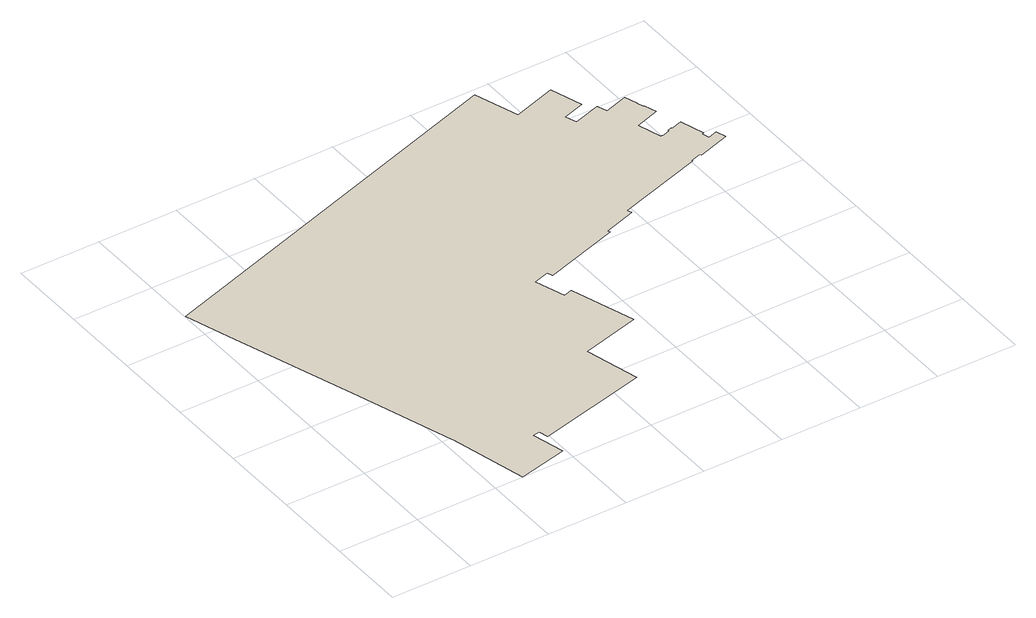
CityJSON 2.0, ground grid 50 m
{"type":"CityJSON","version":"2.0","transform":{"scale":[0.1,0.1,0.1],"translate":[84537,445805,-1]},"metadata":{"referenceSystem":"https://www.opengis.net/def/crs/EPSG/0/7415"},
"CityObjects":{
"building1":{"type":"Building","attributes":{"b3_dak_type":"slanted","b3_h_dak_50p":11.34,"b3_h_dak_70p":12.92,"b3_h_dak_max":18.7,"b3_h_dak_min":-0.24,"b3_h_maaiveld":-0.41,"b3_kas_warenhuis":false,"b3_mutatie_ahn3_ahn4":false,"b3_reconstructie_onvolledig":false,"b3_rmse_lod12":3.03,"b3_rmse_lod13":1.33,"b3_rmse_lod22":0.263,"b3_val3dity_lod12":"[]","b3_val3dity_lod13":"[]","b3_val3dity_lod22":"[303]","b3_volume_lod12":618493.69,"b3_volume_lod13":592709.06,"b3_volume_lod22":563886.31,"geconstateerd":false,"oorspronkelijkbouwjaar":1914,"status":"Pand in gebruik"},"geometry":[{"type":"MultiSurface","lod":"0","boundaries":[[[0,1,2,3,4,5,6,7,8,9,10,11,12,13,14,15,16,17,18,19,20,21,22,23,24,25,26,27,28,29,30,31,32,33,34,35,36,37,38,39,40,41,42,43,44,45,46,47,48,49,50,51,52,53,54,55,56,57,58]]]}]}
},
"vertices":[
[3059,2112,6],[3006,2095,6],[3005,2098,6],[2998,2096,6],[2951,2247,6],[3098,2294,6],[3073,2370,6],[3070,2369,6],[3055,2416,6],[3058,2417,6],[3034,2493,6],[2888,2446,6],[2888,2445,6],[2886,2444,6],[2866,2508,6],[2732,2465,6],[2732,2466,6],[2697,2455,6],[2674,2526,6],[2809,2569,6],[2745,2767,6],[2477,2681,6],[2387,2958,6],[8,2191,6],[97,1914,6],[95,1913,6],[366,1086,6],[558,486,6],[560,487,6],[678,0,6],[984,73,6],[932,273,6],[978,283,6],[993,224,6],[1676,391,6],[1591,732,6],[1956,828,6],[1827,1229,6],[1772,1211,6],[1711,1398,6],[1811,1431,6],[1822,1396,6],[2293,1544,6],[2288,1560,6],[2485,1622,6],[2475,1650,6],[3012,1820,6],[3009,1828,6],[3075,1850,6],[3080,1836,6],[3278,1902,6],[3258,1964,6],[3201,1946,6],[3187,1990,6],[3201,1995,6],[3154,2142,6],[3083,2120,6],[3081,2127,6],[3057,2119,6]
]}
